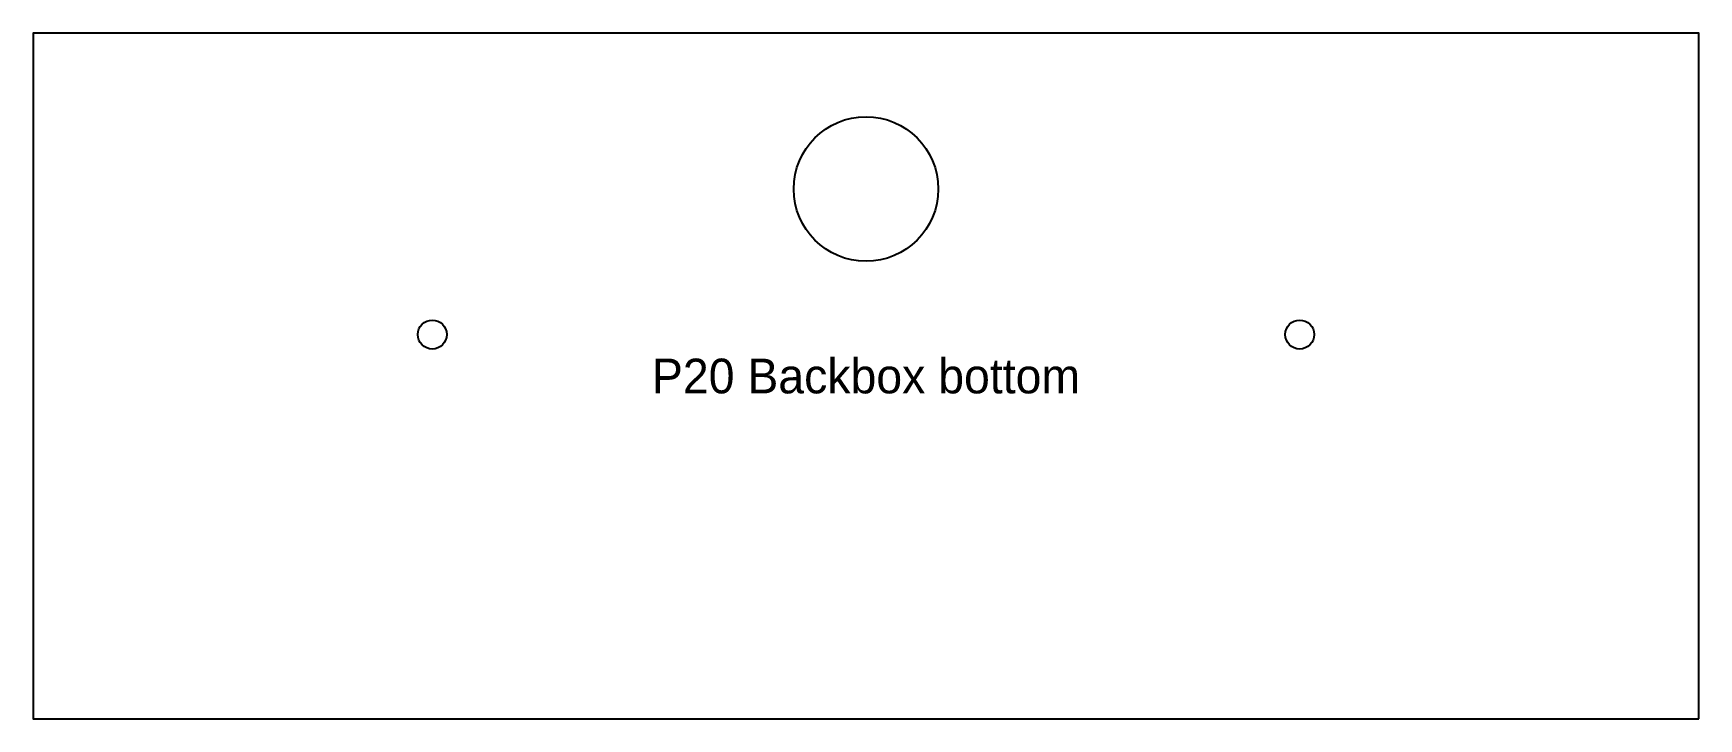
# Model space of a CAD drawing. Header units: millimetres. Extents: x 0 to 576, y 0 to 237.
import ezdxf
from ezdxf.enums import TextEntityAlignment as Align

# ---------------------------------------------------------------- set-up
doc = ezdxf.new("R2010")
doc.units = ezdxf.units.MM
for name, color, linetype in [('CUT_INSIDE', 5, 'Continuous'), ('CUT_OUTSIDE', 1, 'Continuous'), ('DRILL', 3, 'Continuous'), ('NOTES', 7, 'Continuous')]:
    doc.layers.add(name, color=color, linetype=linetype)

msp = doc.modelspace()

# ---------------------------------------------------------------- linework, layer by layer
at = {"layer": 'CUT_INSIDE'}
msp.add_circle((288, 183.18), 25, dxfattribs=at)
at = {"layer": 'CUT_OUTSIDE'}
msp.add_lwpolyline([(576, 0), (576, 237.03), (0, 237.03), (0, 0), (576, 0)], close=True, dxfattribs=at)
at = {"layer": 'DRILL'}
for centre in [(138, 132.85), (438, 132.85)]:
    msp.add_circle(centre, 5, dxfattribs=at)

# ---------------------------------------------------------------- texts
at = {"layer": 'NOTES'}
msp.add_text('P20 Backbox bottom', height=12, dxfattribs=at).set_placement((288, 118.51), align=Align.MIDDLE_CENTER)

doc.saveas('drawing.dxf')
